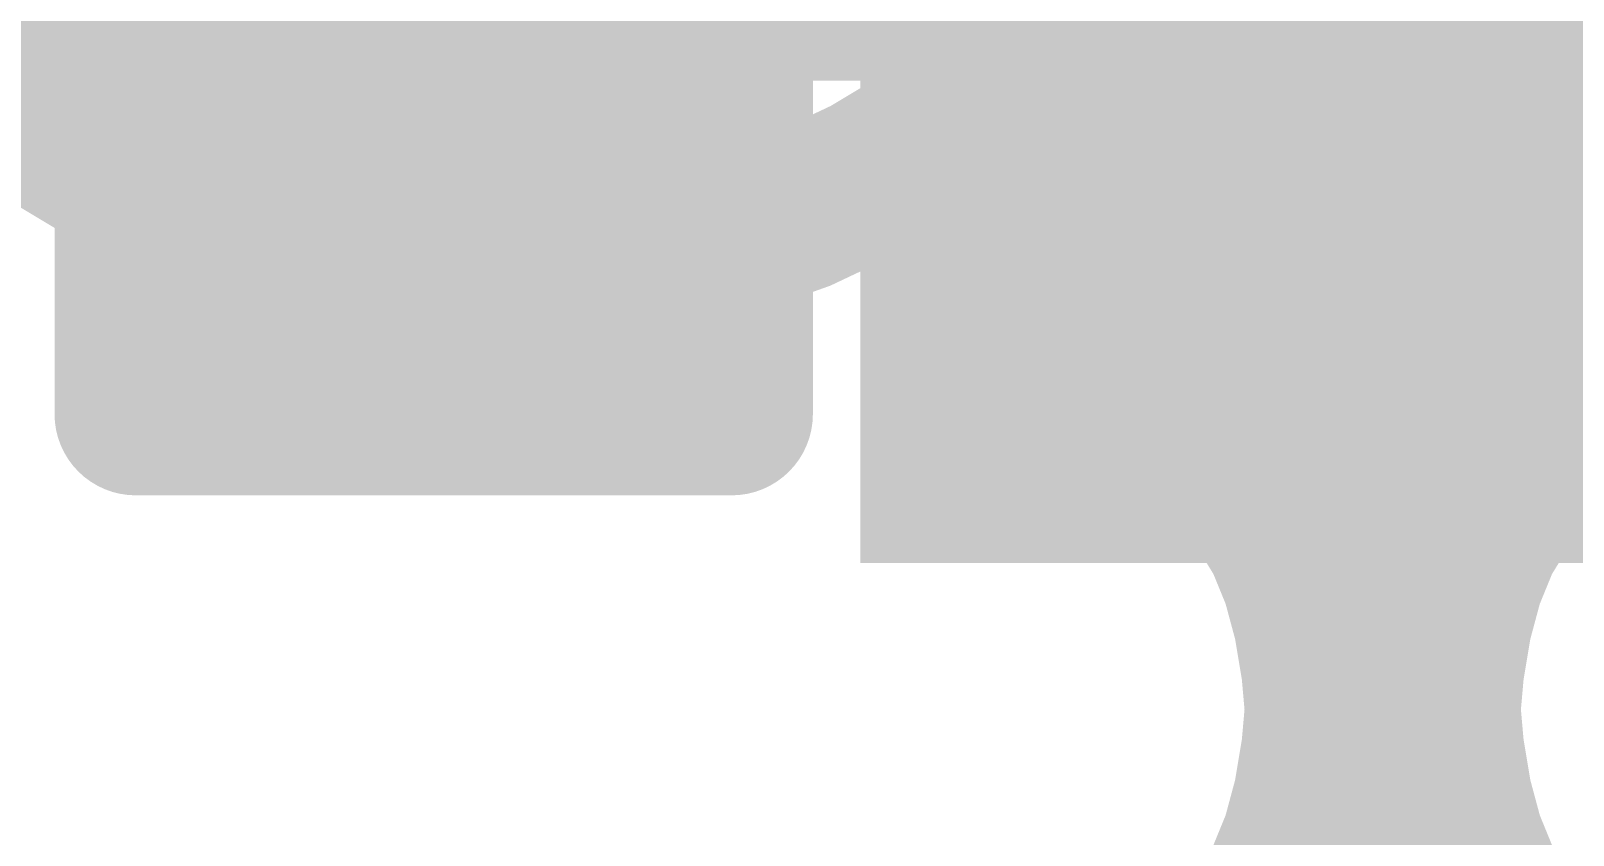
# Model space of a CAD drawing. Header units: inches. Extents: x 0.91 to 3.83, y 2.6 to 3.83.
# Drawn here: x 1.9727 to 2.0297, y 2.9151 to 2.9448 of the extents above; entities that cross this region are included whole.
import ezdxf

# ---------------------------------------------------------------- set-up
doc = ezdxf.new("R2010")
doc.units = ezdxf.units.IN
doc.header["$MEASUREMENT"] = 0
for name, color, linetype in [('Bottom Overlay', 54, 'Continuous'), ('Bottom Solder', 6, 'Continuous'), ('Mechanical 12', 56, 'Continuous'), ('Top Layer', 1, 'Continuous'), ('Top Overlay', 2, 'Continuous'), ('Top Paste', 8, 'Continuous'), ('Top Solder', 216, 'Continuous')]:
    doc.layers.add(name, color=color, linetype=linetype)
doc.styles.add('Arial', font='', dxfattribs={"height": 0.2})
doc.styles.get('Arial').set_extended_font_data('Arial')

# ---------------------------------------------------------------- blocks, each defined once
blk = doc.blocks.new('R0805_329')
at = {"layer": 'Top Layer'}
blk.add_hatch(color=1, dxfattribs=at).paths.add_polyline_path([(0.029528, -0.017716), (0.029528, -0.051181), (-0.029527, -0.051181), (-0.029527, -0.017716)])
at = {"layer": 'Top Overlay'}
blk.add_hatch(color=2, dxfattribs=at).paths.add_polyline_path([(-0.025946, -0.009001), (0.026054, -0.009001), (0.026054, 0.009999), (-0.025946, 0.009999)])
at = {"layer": 'Top Paste'}
blk.add_hatch(color=8, dxfattribs=at).paths.add_polyline_path([(0.029528, -0.017716), (0.029528, -0.051181), (-0.029527, -0.051181), (-0.029527, -0.017716)])
at = {"layer": 'Top Solder'}
blk.add_hatch(color=216, dxfattribs=at).paths.add_polyline_path([(0.031496, -0.015748), (0.031496, -0.05315), (-0.031496, -0.05315), (-0.031496, -0.015748)])
at = {"layer": 'Top Overlay'}
for points in [[(0.026, 0.011, 0.006, 0.006, 0), (-0.026, 0.011, 0.006, 0.006, 0)], [(-0.026, 0.011, 0.006, 0.006, 0), (-0.026, -0.011, 0.006, 0.006, 0)], [(0.026, -0.011, 0.006, 0.006, 0), (-0.026, -0.011, 0.006, 0.006, 0)]]:
    blk.add_lwpolyline(points, format="xyseb", dxfattribs=at)
for points in [[(-0.0275, 0.011, 0.003, 0.003, 1), (-0.0245, 0.011, 0.003, 0.003, 1)], [(-0.0275, 0.011, 0.003, 0.003, 1), (-0.0245, 0.011, 0.003, 0.003, 1)], [(-0.0275, -0.011, 0.003, 0.003, 1), (-0.0245, -0.011, 0.003, 0.003, 1)], [(-0.0275, -0.011, 0.003, 0.003, 1), (-0.0245, -0.011, 0.003, 0.003, 1)]]:
    blk.add_lwpolyline(points, format="xyseb", close=True, dxfattribs=at)
at = {"layer": 'Mechanical 12', "style": 'Arial'}
blk.add_text('R2', height=0.026, rotation=270, dxfattribs=at).set_placement((-0.013689, 0.019258))
blk = doc.blocks.new('TP_B_331')
at = {"layer": 'Bottom Solder'}
h = blk.add_hatch(color=6, dxfattribs=at)
edge = h.paths.add_edge_path()
edge.add_arc((0, 0), 0.021685, 0, 360)
at = {"layer": 'Bottom Overlay'}
blk.add_lwpolyline([(0.029, 0, 0.006, 0.006, 1), (-0.029, 0, 0.006, 0.006, 1)], format="xyseb", close=True, dxfattribs=at)

msp = doc.modelspace()

# ---------------------------------------------------------------- hatches: boundary and pattern name
at = {"layer": 'Top Layer'}
for points in [[(2.017638, 2.917286), (2.017588, 2.919186), (2.017438, 2.920886), (2.017188, 2.922386), (2.016838, 2.923686), (2.016388, 2.924786), (2.015838, 2.925686), (2.015188, 2.926386), (2.014438, 2.926886), (2.013588, 2.927186), (2.012638, 2.927286), (2.032638, 2.927286), (2.031688, 2.927186), (2.030838, 2.926886), (2.030088, 2.926386), (2.029438, 2.925686), (2.028888, 2.924786), (2.028438, 2.923686), (2.028088, 2.922386), (2.027838, 2.920886), (2.027688, 2.919186), (2.027638, 2.917286)], [(2.027638, 2.922282), (2.027688, 2.920382), (2.027838, 2.918682), (2.028088, 2.917182), (2.028438, 2.915882), (2.028888, 2.914782), (2.029438, 2.913882), (2.030088, 2.913182), (2.030838, 2.912682), (2.031688, 2.912382), (2.032638, 2.912282), (2.012638, 2.912282), (2.013588, 2.912382), (2.014438, 2.912682), (2.015188, 2.913182), (2.015838, 2.913882), (2.016388, 2.914782), (2.016838, 2.915882), (2.017188, 2.917182), (2.017438, 2.918682), (2.017588, 2.920382), (2.017638, 2.922282)]]:
    msp.add_hatch(color=1, dxfattribs=at).paths.add_polyline_path(points)

# ---------------------------------------------------------------- linework, layer by layer
msp.add_lwpolyline([(2.022638, 2.883465, 0.01, 0.01, 0), (2.022638, 2.968898, 0.01, 0.01, 0)], format="xyseb", dxfattribs=at)

# ---------------------------------------------------------------- block references
for name, p, rotation in [('TP_B_331', (1.99, 2.965), 180), ('R0805_329', (1.987599, 2.956693), 90)]:
    msp.add_blockref(name, p, dxfattribs=dict(rotation=rotation))

doc.saveas('drawing.dxf')
